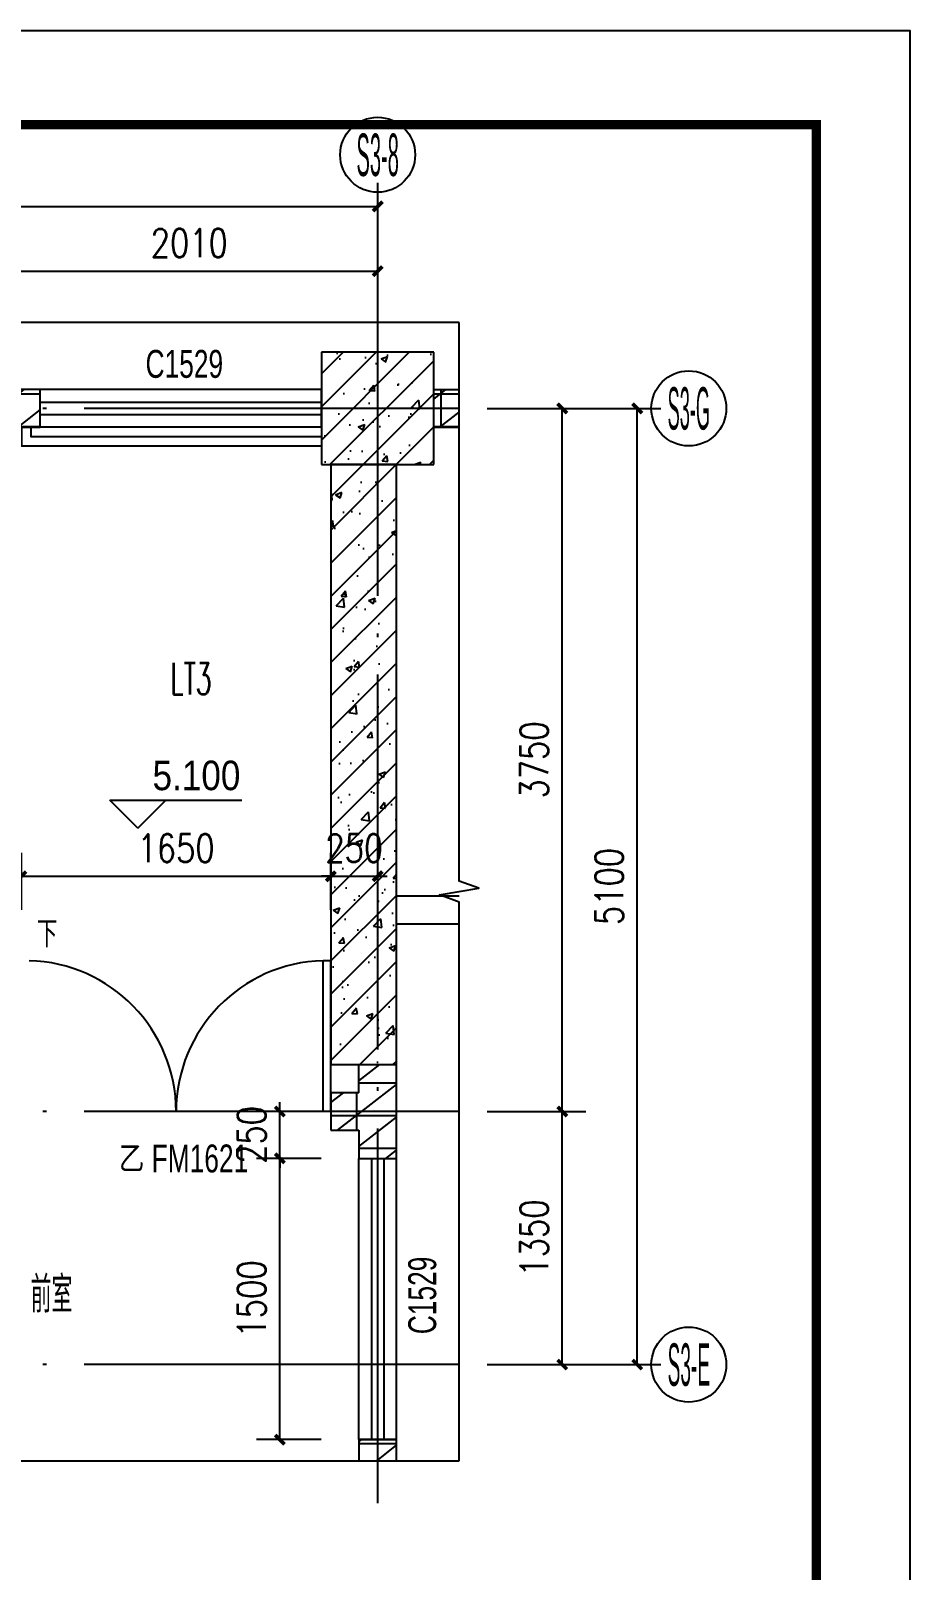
# Model space of a CAD drawing. Extents: x 718358 to 1668613, y -348838 to -159582.
# Drawn here: x 966187 to 970877, y -297825 to -289614 of the extents above; entities that cross this region are included whole.
import ezdxf
from ezdxf.enums import TextEntityAlignment as Align

# ---------------------------------------------------------------- set-up
doc = ezdxf.new("R2010")
doc.units = 0
doc.header["$LTSCALE"] = 1000
doc.linetypes.add('DOTE', pattern=[2.42, 2, -0.2, 0.02, -0.2])
for name, color, linetype in [('WINDOW_TEXT', 7, 'Continuous'), ('建-图框', 4, 'Continuous'), ('建-墙体', 2, 'Continuous'), ('建-尺寸', 73, 'Continuous'), ('建-影线', 8, 'Continuous'), ('建-房间名', 7, 'Continuous'), ('建-柱子', 6, 'Continuous'), ('建-标高', 3, 'Continuous'), ('建-楼梯-扶手', 3, 'Continuous'), ('建-符号', 3, 'Continuous'), ('建-符号说明', 7, 'Continuous'), ('建-轴标', 3, 'Continuous'), ('建-轴网', 14, 'DOTE'), ('建-门窗', 4, 'Continuous'), ('建-门窗-编号', 7, 'Continuous')]:
    doc.layers.add(name, color=color, linetype=linetype)
doc.styles.add('_TCH_AXIS', font='gt宽度调整.shx', dxfattribs={"bigfont": 'gt国标汉字.shx'})
doc.styles.add('_TCH_DIM', font='gt单线西文.shx', dxfattribs={"width": 0.8, "bigfont": 'gt单线中文.shx'})
doc.styles.add('_TCH_WINDOW', font='gt单线西文.shx', dxfattribs={"height": 3.5, "bigfont": 'gt单线中文.shx'})
doc.styles.add('DIM_FONT', font='SIMPLEX.shx', dxfattribs={"width": 0.8, "bigfont": 'GBCBIG.shx'})
doc.dimstyles.new('DIMN50', dxfattribs={"dimscale": 0.5, "dimtxt": 300, "dimasz": 100, "dimexe": 250, "dimexo": 300, "dimgap": 150, "dimtad": 1, "dimdec": 0, "dimzin": 0, "dimdsep": 46, "dimtxsty": 'DIM_FONT', "dimblk": 'ARCHTICK', "dimcen": 0.09, "dimdle": 1, "dimclrt": 7, "dimazin": 2, "dimtfac": 1, "dimtdec": 0, "dimtix": 1, "dimtmove": 2, "dimatfit": 3, "dimldrblk": 'ARCHTICK', "dimfxl": 1, "dimtolj": 1, "dimtzin": 0, "dimarcsym": 0})
pattern_1 = [(45, (0, 0), (-88.388348, 88.388348), []), (50, (0, 0), (358.63009, -31.37607), [37.5, -412.5]), (355, (0, 0), (-69.37567, 376.09607), [30, -330]), (100.4514, (29.9, -2.6), (289.25469, 344.71977), [31.8701, -350.57106]), (46.1842, (0, 100), (533.62052, -82.7595), [56.25, -618.75]), (96.6356, (44.47, 93.1), (467.33135, 487.05894), [47.80514, -525.8565]), (351.1842, (0, 100), (467.33097, 487.0593), [45, -495]), (21, (50, 75), (298.45353, -201.309445), [37.5, -412.5]), (326, (50, 75), (121.65767, 362.57502), [30, -330]), (71.4514, (74.87, 58.22), (420.11131, 161.26525), [31.8701, -350.57106]), (37.5, (0, 0), (6.079928, 166.446927), [0, -326, 0, -335, 0, -331.25]), (7.5, (0, 0), (131.53477, 197.205856), [0, -191, 0, -318.5, 0, -126.25]), (327.5, (-111.5, 0), (266.911218, -11.277436), [0, -125, 0, -390, 0, -517.5]), (317.5, (-161.5, 0), (291.593085, 50.05249), [0, -162.5, 0, -259, 0, -367.5])]
pattern_2 = [(0, (0, 0), (0, 175), []), (37.875, (200, 0), (-84.807639, 109.038328), []), (90, (200, 0), (-225, 1e-14), [])]

# ---------------------------------------------------------------- blocks, each defined once
blk = doc.blocks.new('_ArchTick')
at = {"color": 0, "linetype": 'ByBlock', "const_width": 0.4}
blk.add_lwpolyline([(-0.5, -0.5), (0.5, 0.5)], dxfattribs=at)
blk = doc.blocks.new('*D3677')
at = {"layer": 'Defpoints', "color": 0, "transparency": 16777216}
for p in [(968471.1, -291628.4), (969421.1, -291628.4), (968471.1, -296728.4)]:
    blk.add_point(p, dxfattribs=at)
at = {"layer": '建-尺寸', "color": 0, "lineweight": -2, "transparency": 16777216}
for p, q in [((968621.1, -291628.4), (969546.1, -291628.4)), ((969421.1, -296728.9), (969421.1, -291627.9)), ((968621.1, -296728.4), (969546.1, -296728.4))]:
    blk.add_line(p, q, dxfattribs=at)
at = {"layer": '建-尺寸', "color": 0, "lineweight": -2, "transparency": 16777216, "xscale": 50, "yscale": 50, "zscale": 50}
for p, rotation in [((969421.1, -291628.4), 90), ((969421.1, -296728.4), 270)]:
    blk.add_blockref('_ArchTick', p, dxfattribs=dict(at, rotation=rotation))
at = {"layer": '建-尺寸', "color": 7, "transparency": 16777216, "insert": (969271.1, -294178.4), "char_height": 150, "attachment_point": 5, "rotation": 90, "style": 'DIM_FONT'}
blk.add_mtext('\\A1;5100', dxfattribs=at)
blk = doc.blocks.new('*D3678')
at = {"layer": 'Defpoints', "color": 0, "transparency": 16777216}
for p in [(968471.1, -291628.4), (969021.1, -291628.4), (968471.1, -295378.4)]:
    blk.add_point(p, dxfattribs=at)
at = {"layer": '建-尺寸', "color": 0, "lineweight": -2, "transparency": 16777216}
for p, q in [((968621.1, -291628.4), (969146.1, -291628.4)), ((969021.1, -295378.9), (969021.1, -291627.9)), ((968621.1, -295378.4), (969146.1, -295378.4))]:
    blk.add_line(p, q, dxfattribs=at)
at = {"layer": '建-尺寸', "color": 0, "lineweight": -2, "transparency": 16777216, "xscale": 50, "yscale": 50, "zscale": 50}
for p, rotation in [((969021.1, -291628.4), 90), ((969021.1, -295378.4), 270)]:
    blk.add_blockref('_ArchTick', p, dxfattribs=dict(at, rotation=rotation))
at = {"layer": '建-尺寸', "color": 7, "transparency": 16777216, "insert": (968871.1, -293503.4), "char_height": 150, "attachment_point": 5, "rotation": 90, "style": 'DIM_FONT'}
blk.add_mtext('\\A1;3750', dxfattribs=at)
blk = doc.blocks.new('*D3679')
at = {"layer": 'Defpoints', "color": 0, "transparency": 16777216}
for p in [(968471.1, -295378.4), (969021.1, -295378.4), (968471.1, -296728.4)]:
    blk.add_point(p, dxfattribs=at)
at = {"layer": '建-尺寸', "color": 0, "lineweight": -2, "transparency": 16777216}
for p, q in [((968621.1, -295378.4), (969146.1, -295378.4)), ((969021.1, -296728.9), (969021.1, -295377.9)), ((968621.1, -296728.4), (969146.1, -296728.4))]:
    blk.add_line(p, q, dxfattribs=at)
at = {"layer": '建-尺寸', "color": 0, "lineweight": -2, "transparency": 16777216, "xscale": 50, "yscale": 50, "zscale": 50}
for p, rotation in [((969021.1, -295378.4), 90), ((969021.1, -296728.4), 270)]:
    blk.add_blockref('_ArchTick', p, dxfattribs=dict(at, rotation=rotation))
at = {"layer": '建-尺寸', "color": 7, "transparency": 16777216, "insert": (968871.1, -296053.4), "char_height": 150, "attachment_point": 5, "rotation": 90, "style": 'DIM_FONT'}
blk.add_mtext('\\A1;1350', dxfattribs=at)
blk = doc.blocks.new('*D3680')
at = {"layer": 'Defpoints', "color": 0, "transparency": 16777216}
for p in [(968036.8, -290550.8), (961236.8, -291036.9), (968036.8, -291036.9)]:
    blk.add_point(p, dxfattribs=at)
at = {"layer": '建-尺寸', "color": 0, "lineweight": -2, "transparency": 16777216}
for p, q in [((961236.8, -290886.9), (961236.8, -290425.8)), ((968036.8, -290886.9), (968036.8, -290425.8)), ((961236.3, -290550.8), (968037.3, -290550.8))]:
    blk.add_line(p, q, dxfattribs=at)
at = {"layer": '建-尺寸', "color": 0, "lineweight": -2, "transparency": 16777216, "xscale": 50, "yscale": 50, "zscale": 50, "rotation": 180}
blk.add_blockref('_ArchTick', (961236.8, -290550.8), dxfattribs=at)
at = {"layer": '建-尺寸', "color": 0, "lineweight": -2, "transparency": 16777216, "xscale": 50, "yscale": 50, "zscale": 50}
blk.add_blockref('_ArchTick', (968036.8, -290550.8), dxfattribs=at)
at = {"layer": '建-尺寸', "color": 7, "transparency": 16777216, "insert": (964636.8, -290400.8), "char_height": 150, "attachment_point": 5, "style": 'DIM_FONT'}
blk.add_mtext('\\A1;6800', dxfattribs=at)
blk = doc.blocks.new('*D3683')
at = {"layer": 'Defpoints', "color": 0, "transparency": 16777216}
for p in [(968036.8, -290896.3), (966026.8, -291288.1), (968036.8, -291288.1)]:
    blk.add_point(p, dxfattribs=at)
at = {"layer": '建-尺寸', "color": 0, "lineweight": -2, "transparency": 16777216}
for p, q in [((966026.8, -291138.1), (966026.8, -290771.3)), ((968036.8, -291138.1), (968036.8, -290771.3)), ((966026.3, -290896.3), (968037.3, -290896.3))]:
    blk.add_line(p, q, dxfattribs=at)
at = {"layer": '建-尺寸', "color": 0, "lineweight": -2, "transparency": 16777216, "xscale": 50, "yscale": 50, "zscale": 50, "rotation": 180}
blk.add_blockref('_ArchTick', (966026.8, -290896.3), dxfattribs=at)
at = {"layer": '建-尺寸', "color": 0, "lineweight": -2, "transparency": 16777216, "xscale": 50, "yscale": 50, "zscale": 50}
blk.add_blockref('_ArchTick', (968036.8, -290896.3), dxfattribs=at)
at = {"layer": '建-尺寸', "color": 7, "transparency": 16777216, "insert": (967031.8, -290746.3), "char_height": 150, "attachment_point": 5, "style": 'DIM_FONT'}
blk.add_mtext('\\A1;2010', dxfattribs=at)
blk = doc.blocks.new('*D3695')
at = {"layer": 'Defpoints', "color": 0, "transparency": 16777216}
for p in [(967786.8, -294123.7), (966136.8, -294453.7), (967786.8, -294453.7)]:
    blk.add_point(p, dxfattribs=at)
at = {"layer": '建-尺寸', "color": 0, "lineweight": -2, "transparency": 16777216}
for p, q in [((966136.8, -294303.7), (966136.8, -293998.7)), ((967786.8, -294303.7), (967786.8, -293998.7)), ((966136.3, -294123.7), (967787.3, -294123.7))]:
    blk.add_line(p, q, dxfattribs=at)
at = {"layer": '建-尺寸', "color": 0, "lineweight": -2, "transparency": 16777216, "xscale": 50, "yscale": 50, "zscale": 50, "rotation": 180}
blk.add_blockref('_ArchTick', (966136.8, -294123.7), dxfattribs=at)
at = {"layer": '建-尺寸', "color": 0, "lineweight": -2, "transparency": 16777216, "xscale": 50, "yscale": 50, "zscale": 50}
blk.add_blockref('_ArchTick', (967786.8, -294123.7), dxfattribs=at)
at = {"layer": '建-尺寸', "color": 7, "transparency": 16777216, "insert": (966961.8, -293973.7), "char_height": 150, "attachment_point": 5, "style": 'DIM_FONT'}
blk.add_mtext('\\A1;1650', dxfattribs=at)
blk = doc.blocks.new('*D3696')
at = {"layer": 'Defpoints', "color": 0, "transparency": 16777216}
for p in [(968036.8, -294123.7), (967786.8, -294453.7), (968036.8, -294453.7)]:
    blk.add_point(p, dxfattribs=at)
at = {"layer": '建-尺寸', "color": 0, "lineweight": -2, "transparency": 16777216}
for p, q in [((967786.8, -294303.7), (967786.8, -293998.7)), ((968036.8, -294303.7), (968036.8, -293998.7)), ((967786.8, -294123.7), (967736.8, -294123.7)), ((967786.8, -294123.7), (968036.8, -294123.7)), ((968036.8, -294123.7), (968086.8, -294123.7))]:
    blk.add_line(p, q, dxfattribs=at)
at = {"layer": '建-尺寸', "color": 0, "lineweight": -2, "transparency": 16777216, "xscale": 50, "yscale": 50, "zscale": 50}
blk.add_blockref('_ArchTick', (967786.8, -294123.7), dxfattribs=at)
at = {"layer": '建-尺寸', "color": 0, "lineweight": -2, "transparency": 16777216, "xscale": 50, "yscale": 50, "zscale": 50, "rotation": 180}
blk.add_blockref('_ArchTick', (968036.8, -294123.7), dxfattribs=at)
at = {"layer": '建-尺寸', "color": 7, "transparency": 16777216, "insert": (967911.8, -293973.7), "char_height": 150, "attachment_point": 5, "style": 'DIM_FONT'}
blk.add_mtext('\\A1;250', dxfattribs=at)
blk = doc.blocks.new('*D3697')
at = {"layer": 'Defpoints', "color": 0, "transparency": 16777216}
for p in [(967514.9, -295628.4), (967886.2, -295628.4), (967886.2, -297128.4)]:
    blk.add_point(p, dxfattribs=at)
at = {"layer": '建-尺寸', "color": 0, "lineweight": -2, "transparency": 16777216}
for p, q in [((967736.2, -295628.4), (967389.9, -295628.4)), ((967514.9, -297128.9), (967514.9, -295627.9)), ((967736.2, -297128.4), (967389.9, -297128.4))]:
    blk.add_line(p, q, dxfattribs=at)
at = {"layer": '建-尺寸', "color": 0, "lineweight": -2, "transparency": 16777216, "xscale": 50, "yscale": 50, "zscale": 50}
for p, rotation in [((967514.9, -295628.4), 90), ((967514.9, -297128.4), 270)]:
    blk.add_blockref('_ArchTick', p, dxfattribs=dict(at, rotation=rotation))
at = {"layer": '建-尺寸', "color": 7, "transparency": 16777216, "insert": (967364.9, -296378.4), "char_height": 150, "attachment_point": 5, "rotation": 90, "style": 'DIM_FONT'}
blk.add_mtext('\\A1;1500', dxfattribs=at)
blk = doc.blocks.new('*D3698')
at = {"layer": 'Defpoints', "color": 0, "transparency": 16777216}
for p in [(967514.9, -295378.4), (967886.2, -295378.4), (967886.2, -295628.4)]:
    blk.add_point(p, dxfattribs=at)
at = {"layer": '建-尺寸', "color": 0, "lineweight": -2, "transparency": 16777216}
for p, q in [((967514.9, -295378.4), (967514.9, -295328.4)), ((967736.2, -295378.4), (967389.9, -295378.4)), ((967514.9, -295628.4), (967514.9, -295378.4)), ((967736.2, -295628.4), (967389.9, -295628.4)), ((967514.9, -295628.4), (967514.9, -295678.4))]:
    blk.add_line(p, q, dxfattribs=at)
at = {"layer": '建-尺寸', "color": 0, "lineweight": -2, "transparency": 16777216, "xscale": 50, "yscale": 50, "zscale": 50}
for p, rotation in [((967514.9, -295378.4), 270), ((967514.9, -295628.4), 90)]:
    blk.add_blockref('_ArchTick', p, dxfattribs=dict(at, rotation=rotation))
at = {"layer": '建-尺寸', "color": 7, "transparency": 16777216, "insert": (967364.9, -295503.4), "char_height": 150, "attachment_point": 5, "rotation": 90, "style": 'DIM_FONT'}
blk.add_mtext('\\A1;250', dxfattribs=at)

msp = doc.modelspace()

# ---------------------------------------------------------------- hatches: boundary and pattern name
at = {"layer": '建-影线'}
h = msp.add_hatch(dxfattribs=at)
h.set_pattern_fill('钢筋混凝土', color=256, scale=50, style=0)
h.set_pattern_definition(pattern_1)
h.paths.add_polyline_path([(967736.8, -291928.4), (968336.8, -291928.4), (968336.8, -291328.4), (967736.8, -291328.4)])
h = msp.add_hatch(dxfattribs=at)
h.set_pattern_fill('空心砖', color=256, scale=50, style=0)
h.set_pattern_definition(pattern_2)
h.paths.add_polyline_path([(961336.8, -291728.4), (966236.8, -291728.4), (966236.8, -291528.4), (961336.8, -291528.4), (961236.8, -291628.4)])
h = msp.add_hatch(dxfattribs=at)
h.set_pattern_fill('空心砖', color=256, scale=50, style=0)
h.set_pattern_definition(pattern_2)
h.paths.add_polyline_path([(968471.1, -291528.4), (968336.8, -291528.4), (968336.8, -291728.4), (968471.1, -291728.4)])
h = msp.add_hatch(dxfattribs=at)
h.set_pattern_fill('钢筋混凝土', color=256, scale=50, style=0)
h.set_pattern_definition(pattern_1)
h.paths.add_polyline_path([(967786.8, -295128.4), (968136.8, -295128.4), (968136.8, -291928.4), (967786.8, -291928.4)])
h = msp.add_hatch(dxfattribs=at)
h.set_pattern_fill('空心砖', color=256, scale=50, style=0)
h.set_pattern_definition(pattern_2)
h.paths.add_polyline_path([(968136.8, -295128.4), (967936.8, -295128.4), (967936.8, -295278.4), (968003.4, -295378.4), (968136.8, -295378.4)])
h = msp.add_hatch(dxfattribs=at)
h.set_pattern_fill('空心砖', color=256, scale=50, style=0)
h.set_pattern_definition(pattern_2)
h.paths.add_polyline_path([(967936.8, -295278.4), (967786.8, -295278.4), (967786.8, -295478.4), (967936.8, -295478.4), (968003.4, -295378.4)])
h = msp.add_hatch(dxfattribs=at)
h.set_pattern_fill('空心砖', color=256, scale=50, style=0)
h.set_pattern_definition(pattern_2)
h.paths.add_polyline_path([(967936.8, -295478.4), (967936.8, -295628.4), (968136.8, -295628.4), (968136.8, -295378.4), (968003.4, -295378.4)])
h = msp.add_hatch(dxfattribs=at)
h.set_pattern_fill('空心砖', color=256, scale=50, style=0)
h.set_pattern_definition([(0, (115212.84, -21555.93), (0, 175), []), (37.875, (115412.84, -21555.93), (-84.807639, 109.038328), []), (90, (115412.84, -21555.93), (-225, 1e-14), [])])
h.paths.add_polyline_path([(961039.7, -298398.2), (960839.7, -298398.2), (960839.7, -300706.9), (961039.7, -300706.9)])
h.paths.add_polyline_path([(961039.7, -301356.9), (960839.7, -301356.9), (960839.7, -302406.9), (961039.7, -302406.9)])
h.paths.add_polyline_path([(961039.7, -302856.9), (960839.7, -302856.9), (960839.7, -305806.9), (961039.7, -305806.9)])
h.paths.add_polyline_path([(952181.7, -296514.9), (952373.8, -296514.9), (952373.8, -296279.2), (952181.7, -296279.2)], flags=9)
h.paths.add_polyline_path([(952163.4, -298394.3), (952370, -298394.3), (952370, -298148.4), (952163.4, -298148.4)], flags=9)
h.paths.add_polyline_path([(959138.4, -300728.6), (959477.8, -300728.6), (959477.8, -300389.2), (959138.4, -300389.2)], flags=9)
h.paths.add_polyline_path([(957154.1, -303018.6), (957493.5, -303018.6), (957493.5, -302679.1), (957154.1, -302679.1)], flags=9)
h.paths.add_polyline_path([(956078.9, -297375.5), (956781.6, -297375.5), (956781.6, -297139.2), (956078.9, -297139.2)], flags=9)
h.paths.add_polyline_path([(955930.9, -297100.4), (956832, -297100.4), (956832, -296837.9), (955930.9, -296837.9)], flags=9)
h.paths.add_polyline_path([(967140.2, -318104.9), (968648.1, -318104.9), (968648.1, -317814.1), (967140.2, -317814.1)], flags=9)
h.paths.add_polyline_path([(969706.4, -317315.5), (970287.4, -317315.5), (970287.4, -317090.5), (969706.4, -317090.5)], flags=9)
h.paths.add_polyline_path([(969633.4, -317057.5), (970336.6, -317057.5), (970336.6, -316877.5), (969633.4, -316877.5)], flags=9)
h.paths.add_polyline_path([(965932.9, -318093.6), (966686.3, -318093.6), (966686.3, -317847.8), (965932.9, -317847.8)], flags=9)
h.paths.add_polyline_path([(961490, -317626.1), (962294.4, -317626.1), (962294.4, -317524.6), (961490, -317524.6)], flags=9)
h.paths.add_polyline_path([(969749.4, -317580.3), (970161.2, -317580.3), (970161.2, -317305.6), (969749.4, -317305.6)], flags=9)
h.paths.add_polyline_path([(969980.2, -318720.1), (970212.4, -318720.1), (970212.4, -318457.6), (969980.2, -318457.6)], flags=9)
h.paths.add_polyline_path([(969789.6, -318061.6), (970119.3, -318061.6), (970119.3, -317793.3), (969789.6, -317793.3)], flags=9)
h.paths.add_polyline_path([(958321.1, -318031.6), (958816.9, -318031.6), (958816.9, -317825), (958321.1, -317825)], flags=9)
h.paths.add_polyline_path([(958320.7, -318527.9), (958817.4, -318527.9), (958817.4, -318318.6), (958320.7, -318318.6)], flags=9)
h.paths.add_polyline_path([(958320.8, -318761.3), (958817.2, -318761.3), (958817.2, -318552.8), (958320.8, -318552.8)], flags=9)
h.paths.add_polyline_path([(959957, -318051.8), (960452.5, -318051.8), (960452.5, -317846), (959957, -317846)], flags=9)
h.paths.add_polyline_path([(959957.3, -318283.8), (960452.2, -318283.8), (960452.2, -318079.8), (959957.3, -318079.8)], flags=9)
h.paths.add_polyline_path([(957877.1, -318129.2), (958090.7, -318129.2), (958090.7, -317915.5), (957877.1, -317915.5)], flags=9)
h.paths.add_polyline_path([(957879.8, -318638.2), (958088, -318638.2), (958088, -318440.4), (957879.8, -318440.4)], flags=9)
h.paths.add_polyline_path([(958321, -318300.3), (958817.1, -318300.3), (958817.1, -318092.7), (958321, -318092.7)], flags=9)
h.paths.add_polyline_path([(963683.9, -318099.8), (964438.7, -318099.8), (964438.7, -317849.8), (963683.9, -317849.8)], flags=9)
h.paths.add_polyline_path([(963685, -318426), (964437.7, -318426), (964437.7, -318182.3), (963685, -318182.3)], flags=9)
h.paths.add_polyline_path([(963685, -318765.6), (964437.7, -318765.6), (964437.7, -318521.8), (963685, -318521.8)], flags=9)
h.paths.add_polyline_path([(961421.6, -318761.8), (962175.6, -318761.8), (962175.6, -318513.9), (961421.6, -318513.9)], flags=9)
h.paths.add_polyline_path([(961424.2, -318097.9), (962178.9, -318097.9), (962178.9, -317847.9), (961424.2, -317847.9)], flags=9)
h.paths.add_polyline_path([(961422.3, -318428.7), (962174.9, -318428.7), (962174.9, -318184.9), (961422.3, -318184.9)], flags=9)
h.paths.add_polyline_path([(962720.8, -317721), (964043.1, -317721), (964043.1, -317493.5), (962720.8, -317493.5)], flags=9)
h.paths.add_polyline_path([(964129.8, -317721.5), (964800.5, -317721.5), (964800.5, -317507.3), (964129.8, -317507.3)], flags=9)
h.paths.add_polyline_path([(962300.3, -317322.2), (965757.9, -317322.2), (965757.9, -317029.3), (962300.3, -317029.3)], flags=9)
h.paths.add_polyline_path([(962337.8, -317501.8), (965587.7, -317501.8), (965587.7, -317320), (962337.8, -317320)], flags=9)
h.paths.add_polyline_path([(969146.6, -317307.5), (969570.7, -317307.5), (969570.7, -317102.6), (969146.6, -317102.6)], flags=9)
h.paths.add_polyline_path([(969151.6, -317795.3), (969575.7, -317795.3), (969575.7, -317590.4), (969151.6, -317590.4)], flags=9)
h.paths.add_polyline_path([(969151.6, -318044.2), (969575.7, -318044.2), (969575.7, -317839.3), (969151.6, -317839.3)], flags=9)
h.paths.add_polyline_path([(969151.3, -318561.6), (969575, -318561.6), (969575, -318357.6), (969151.3, -318357.6)], flags=9)
h.paths.add_polyline_path([(969110.3, -317058.8), (969607, -317058.8), (969607, -316849.5), (969110.3, -316849.5)], flags=9)
h.paths.add_polyline_path([(965932.9, -318596.6), (966686.3, -318596.6), (966686.3, -318350.8), (965932.9, -318350.8)], flags=9)
h.paths.add_polyline_path([(965933.1, -317686.7), (966686.1, -317686.7), (966686.1, -317441.9), (965933.1, -317441.9)], flags=9)
h.paths.add_polyline_path([(965932.9, -317187.2), (966686.3, -317187.2), (966686.3, -316941.4), (965932.9, -316941.4)], flags=9)
h.paths.add_polyline_path([(969151.2, -317546.6), (969576.1, -317546.6), (969576.1, -317339.1), (969151.2, -317339.1)], flags=9)
h.paths.add_polyline_path([(968385.8, -296591.6), (968385.8, -296141.2), (968162.7, -296141.2), (968162.7, -296591.6)], flags=9)
h.paths.add_polyline_path([(961825.1, -296615.6), (962355.5, -296615.6), (962355.5, -296392.5), (961825.1, -296392.5)], flags=9)
h.paths.add_polyline_path([(961651.3, -296599.8), (961864.9, -296599.8), (961864.9, -296380.7), (961651.3, -296380.7)], flags=9)
h.paths.add_polyline_path([(963475.1, -296615.6), (964005.5, -296615.6), (964005.5, -296392.5), (963475.1, -296392.5)], flags=9)
h.paths.add_polyline_path([(963301.3, -296599.8), (963514.9, -296599.8), (963514.9, -296380.7), (963301.3, -296380.7)], flags=9)
h.paths.add_polyline_path([(969526.4, -296898.1), (969865.8, -296898.1), (969865.8, -296558.7), (969526.4, -296558.7)], flags=9)
h.paths.add_polyline_path([(964977.2, -297817), (965308.3, -297817), (965308.3, -297617.6), (964977.2, -297617.6)], flags=9)
h.paths.add_polyline_path([(963431.9, -297908.9), (964924.2, -297908.9), (964924.2, -297401.6), (963431.9, -297401.6)], flags=9)
h.paths.add_polyline_path([(963054.2, -297848.3), (963581.8, -297848.3), (963581.8, -297456.3), (963054.2, -297456.3)], flags=9)
h.paths.add_polyline_path([(968607.3, -303444.4), (968607.3, -302969.4), (968832.3, -302969.4), (968832.3, -303444.4)], flags=9)
h.paths.add_polyline_path([(968607.3, -308705.9), (968607.3, -308208), (968832.3, -308208), (968832.3, -308705.9)], flags=9)
h.paths.add_polyline_path([(968607.3, -313355.9), (968607.3, -312858), (968832.3, -312858), (968832.3, -313355.9)], flags=9)
h.paths.add_polyline_path([(968307.3, -302213), (968307.3, -300800.9), (968532.3, -300800.9), (968532.3, -302213)], flags=9)
h.paths.add_polyline_path([(968307.3, -303913), (968307.3, -302500.9), (968532.3, -302500.9), (968532.3, -303913)], flags=9)
h.paths.add_polyline_path([(968307.3, -305613), (968307.3, -304200.9), (968532.3, -304200.9), (968532.3, -305613)], flags=9)
h.paths.add_polyline_path([(968307.3, -307018), (968307.3, -305845.9), (968532.3, -305845.9), (968532.3, -307018)], flags=9)
h.paths.add_polyline_path([(968307.3, -308368), (968307.3, -307195.9), (968532.3, -307195.9), (968532.3, -308368)], flags=9)
h.paths.add_polyline_path([(968307.3, -309718), (968307.3, -308545.9), (968532.3, -308545.9), (968532.3, -309718)], flags=9)
h.paths.add_polyline_path([(968307.3, -311068), (968307.3, -309895.9), (968532.3, -309895.9), (968532.3, -311068)], flags=9)
h.paths.add_polyline_path([(968307.3, -312849.4), (968307.3, -311414.4), (968532.3, -311414.4), (968532.3, -312849.4)], flags=9)
h.paths.add_polyline_path([(968307.3, -314799.4), (968307.3, -313364.4), (968532.3, -313364.4), (968532.3, -314799.4)], flags=9)
h.paths.add_polyline_path([(969296.5, -300424.6), (969836.6, -300424.6), (969836.6, -300188.4), (969296.5, -300188.4)], flags=9)
h.paths.add_polyline_path([(969622.6, -305182.3), (969707.3, -305182.3), (969707.3, -304994.2), (969622.6, -304994.2)], flags=9)
h.paths.add_polyline_path([(969470.2, -305193.7), (969643.8, -305193.7), (969643.8, -304970.6), (969470.2, -304970.6)], flags=9)
h.paths.add_polyline_path([(969361, -305182.3), (969446.8, -305182.3), (969446.8, -304994.2), (969361, -304994.2)], flags=9)
h.paths.add_polyline_path([(969580.3, -300169.1), (969665, -300169.1), (969665, -299981), (969580.3, -299981)], flags=9)
h.paths.add_polyline_path([(969418.4, -300180.4), (969601.5, -300180.4), (969601.5, -299957.3), (969418.4, -299957.3)], flags=9)
h.paths.add_polyline_path([(969318.7, -300169.1), (969404.5, -300169.1), (969404.5, -299981), (969318.7, -299981)], flags=9)
h.paths.add_polyline_path([(966948.2, -303824.6), (967472.3, -303824.6), (967472.3, -303588.4), (966948.2, -303588.4)], flags=9)
h.paths.add_polyline_path([(961960.3, -302124.6), (962500.4, -302124.6), (962500.4, -301888.4), (961960.3, -301888.4)], flags=9)
h.paths.add_polyline_path([(960292.7, -300555.8), (960584.9, -300555.8), (960584.9, -300339.7), (960292.7, -300339.7)], flags=9)
h.paths.add_polyline_path([(969715.9, -318385.2), (969930.9, -318385.2), (969930.9, -318160.2), (969715.9, -318160.2)], flags=9)
h.paths.add_polyline_path([(969763.9, -317805.5), (970137.9, -317805.5), (970137.9, -317580.5), (969763.9, -317580.5)], flags=9)
h.paths.add_polyline_path([(966808, -318623.4), (969038.7, -318623.4), (969038.7, -318330.3), (966808, -318330.3)], flags=9)
h.paths.add_polyline_path([(960839.7, -308506.9), (961039.7, -308506.9), (961039.7, -306456.9), (960839.7, -306456.9)], flags=16)
h.paths.add_polyline_path([(960839.7, -315106.9), (961089.7, -315106.9), (961089.7, -311856.9), (960839.7, -311856.9)], flags=16)
h = msp.add_hatch(dxfattribs=at)
h.set_pattern_fill('空心砖', color=256, scale=50, style=0)
h.set_pattern_definition(pattern_2)
h.paths.add_polyline_path([(968136.8, -297240.9), (968136.8, -297128.4), (967936.8, -297128.4), (967936.8, -297240.9)])

# ---------------------------------------------------------------- linework, layer by layer
at = {"color": 5}
for p, q in [((968136.8, -294228.4), (968471.1, -294228.4)), ((968136.8, -294378.4), (968471.1, -294378.4))]:
    msp.add_line(p, q, dxfattribs=at)
at = {"layer": '建-图框'}
msp.add_lwpolyline([(918326.8, -319314.4), (970876.8, -319314.4), (970876.8, -289614.4), (918326.8, -289614.4)], close=True, dxfattribs=at)
at = {"layer": '建-图框', "const_width": 50}
msp.add_lwpolyline([(919576.8, -318814.4), (970376.8, -318814.4), (970376.8, -290114.4), (919576.8, -290114.4)], close=True, dxfattribs=at)
at = {"layer": '建-墙体'}
for p, q in [((966236.8, -291528.4), (961336.8, -291528.4)), ((966236.8, -291728.4), (966236.8, -291528.4)), ((968336.8, -291528.4), (968471.1, -291528.4)), ((961336.8, -291728.4), (966236.8, -291728.4)), ((968336.8, -291728.4), (968471.1, -291728.4)), ((967936.8, -295278.4), (967936.8, -295128.4)), ((968136.8, -295378.4), (968136.8, -295128.4)), ((967936.8, -295278.4), (967786.8, -295278.4)), ((967786.8, -295278.4), (967786.8, -295478.4)), ((968136.8, -295628.4), (968136.8, -295378.4)), ((967786.8, -295478.4), (967936.8, -295478.4)), ((967936.8, -295478.4), (967936.8, -295628.4)), ((967936.8, -295628.4), (968136.8, -295628.4)), ((968136.8, -297128.4), (967936.8, -297128.4)), ((967936.8, -297128.4), (967936.8, -297240.9)), ((968136.8, -297240.9), (968136.8, -297128.4))]:
    msp.add_line(p, q, dxfattribs=at)
at = {"layer": '建-柱子'}
for p, q in [((968336.8, -291328.4), (967736.8, -291328.4)), ((967736.8, -291328.4), (967736.8, -291928.4)), ((968336.8, -291928.4), (968336.8, -291328.4)), ((967736.8, -291928.4), (968336.8, -291928.4)), ((968136.8, -291928.4), (967786.8, -291928.4)), ((967786.8, -291928.4), (967786.8, -295128.4)), ((968136.8, -295128.4), (968136.8, -291928.4)), ((967786.8, -295128.4), (968136.8, -295128.4))]:
    msp.add_line(p, q, dxfattribs=at)
at = {"layer": '建-标高'}
for p, q in [((966757.7, -293867.2), (966607.7, -293717.2)), ((966607.7, -293717.2), (967312.4, -293717.2)), ((966757.7, -293867.2), (966907.7, -293717.2))]:
    msp.add_line(p, q, dxfattribs=at)
at = {"layer": '建-楼梯-扶手'}
for points in [[(966136.8, -291728.4), (966136.8, -291828.4), (967736.8, -291828.4)], [(966186.8, -291728.4), (966186.8, -291778.4), (967736.8, -291778.4)]]:
    msp.add_lwpolyline(points, dxfattribs=at)
at = {"layer": '建-符号'}
for points in [[(968471.1, -291170.2), (964144, -291170.2), (964105.8, -291275.2), (964068.7, -291065.2), (964031.5, -291170.2), (959704.3, -291170.2)], [(968471.1, -297240.9), (968471.1, -294261.8), (968366.1, -294223.6), (968576.1, -294186.6), (968471.1, -294149.3), (968471.1, -291170.2)], [(959704.3, -297240.9), (964031.5, -297240.9), (964069.7, -297135.9), (964106.7, -297345.9), (964144, -297240.9), (968471.1, -297240.9)]]:
    msp.add_lwpolyline(points, dxfattribs=at)
at = {"layer": '建-轴标'}
for p, q in [((968036.8, -291064.6), (968036.8, -290475.8)), ((968771.1, -291628.4), (969496.1, -291628.4)), ((968771.1, -296728.4), (969496.1, -296728.4))]:
    msp.add_line(p, q, dxfattribs=at)
for centre in [(968036.8, -290275.8), (969696.1, -291628.4), (969696.1, -296728.4)]:
    msp.add_circle(centre, 200, dxfattribs=at)
at = {"layer": '建-轴网'}
for p, q in [((968036.8, -297468.4), (968036.8, -290845.2)), ((968471.1, -291628.4), (959704.3, -291628.4)), ((968471.1, -295378.4), (959704.3, -295378.4)), ((968471.1, -296728.4), (959704.3, -296728.4))]:
    msp.add_line(p, q, dxfattribs=at)
at = {"layer": '建-门窗'}
for p, q in [((967736.8, -291528.4), (966236.8, -291528.4)), ((966236.8, -291728.4), (966236.8, -291528.4)), ((967736.8, -291728.4), (967736.8, -291528.4)), ((966236.8, -291595.1), (967736.8, -291595.1)), ((966236.8, -291661.7), (967736.8, -291661.7)), ((967736.8, -291728.4), (966236.8, -291728.4)), ((967745.5, -295378.4), (967745.5, -294574)), ((967745.5, -294574), (967786.8, -294574)), ((967786.8, -295378.4), (967786.8, -294574)), ((967786.8, -295378.4), (967745.5, -295378.4)), ((967936.8, -297128.4), (967936.8, -295628.4)), ((967936.8, -295628.4), (968136.8, -295628.4)), ((968003.4, -295628.4), (968003.4, -297128.4)), ((968070.1, -295628.4), (968070.1, -297128.4)), ((968136.8, -297128.4), (968136.8, -295628.4)), ((967936.8, -297128.4), (968136.8, -297128.4))]:
    msp.add_line(p, q, dxfattribs=at)
for centre, start, end in [((966157.4, -295378.4), 0, 88.53072), ((967766.2, -295378.4), 91.46929, 180)]:
    msp.add_arc(centre, 804.4, start, end, dxfattribs=at)

# ---------------------------------------------------------------- texts
at = {"layer": 'WINDOW_TEXT', "style": '_TCH_WINDOW', "width": 0.705882}
for rotation, p in [(359.99999, (966798.8, -291465.3)), (90, (968348.7, -296566.4))]:
    msp.add_text('C1529', height=148.75, rotation=rotation, dxfattribs=at).set_placement(p)
at = {"layer": '建-房间名', "style": 'DIM_FONT'}
for s, height, width, p in [('LT3', 170, 0.564706, (966931.6, -293155.1)), ('前室', 192.91, 0.8, (966186.4, -296451.5))]:
    msp.add_text(s, height=height, dxfattribs=dict(at, width=width)).set_placement(p)
at = {"layer": '建-标高', "style": '_TCH_DIM', "width": 0.888889}
msp.add_text('5.100', height=157.5, dxfattribs=at).set_placement((966836.1, -293664.7))
at = {"layer": '建-符号说明', "style": '_TCH_DIM', "width": 0.8}
msp.add_text('下', height=143.3, dxfattribs=at).set_placement((966219.3, -294503.5))
at = {"layer": '建-轴标', "style": '_TCH_AXIS'}
for s, width, p, p2 in [('S3-8', 0.2625, (967923.6, -290388.9), (968149.9, -290388.9)), ('S3-G', 0.259259, (969583, -291741.5), (969809.3, -291741.5)), ('S3-E', 0.265823, (969583, -296841.5), (969809.3, -296841.5))]:
    msp.add_text(s, height=226.27, dxfattribs=dict(at, width=width)).set_placement(p, p2, align=Align.FIT)
at = {"layer": '建-门窗-编号', "style": '_TCH_WINDOW'}
msp.add_text('乙', height=143.3, rotation=0, dxfattribs=at).set_placement((966656.3, -295703.4))
at = {"layer": '建-门窗-编号', "style": '_TCH_WINDOW', "width": 0.705882}
msp.add_text('FM1621', height=148.75, rotation=0, dxfattribs=at).set_placement((966831.3, -295703.4))

# ---------------------------------------------------------------- dimensions: what is measured, and where the dimension line sits
at = {"layer": '建-尺寸'}
for p1, p2, distance, picture, middle in [((961236.8, -291036.9), (968036.8, -291036.9), 486.1, '*D3680', (964636.8, -290400.8)), ((966026.8, -291288.1), (968036.8, -291288.1), 391.8, '*D3683', (967031.8, -290746.3)), ((968471.1, -296728.4), (968471.1, -291628.4), -950, '*D3677', (969271.1, -294178.4)), ((968471.1, -295378.4), (968471.1, -291628.4), -550, '*D3678', (968871.1, -293503.4)), ((966136.8, -294453.7), (967786.8, -294453.7), 330.1, '*D3695', (966961.8, -293973.7)), ((967786.8, -294453.7), (968036.8, -294453.7), 330.1, '*D3696', (967911.8, -293973.7)), ((967886.2, -295628.4), (967886.2, -295378.4), 371.3, '*D3698', (967364.9, -295503.4)), ((968471.1, -296728.4), (968471.1, -295378.4), -550, '*D3679', (968871.1, -296053.4)), ((967886.2, -297128.4), (967886.2, -295628.4), 371.3, '*D3697', (967364.9, -296378.4))]:
    dim = msp.add_aligned_dim(p1=p1, p2=p2, distance=distance, dimstyle='DIMN50', dxfattribs=at)
    dim.commit()
    dim.dimension.update_dxf_attribs({"geometry": picture, "text_midpoint": middle})

doc.saveas('drawing.dxf')
